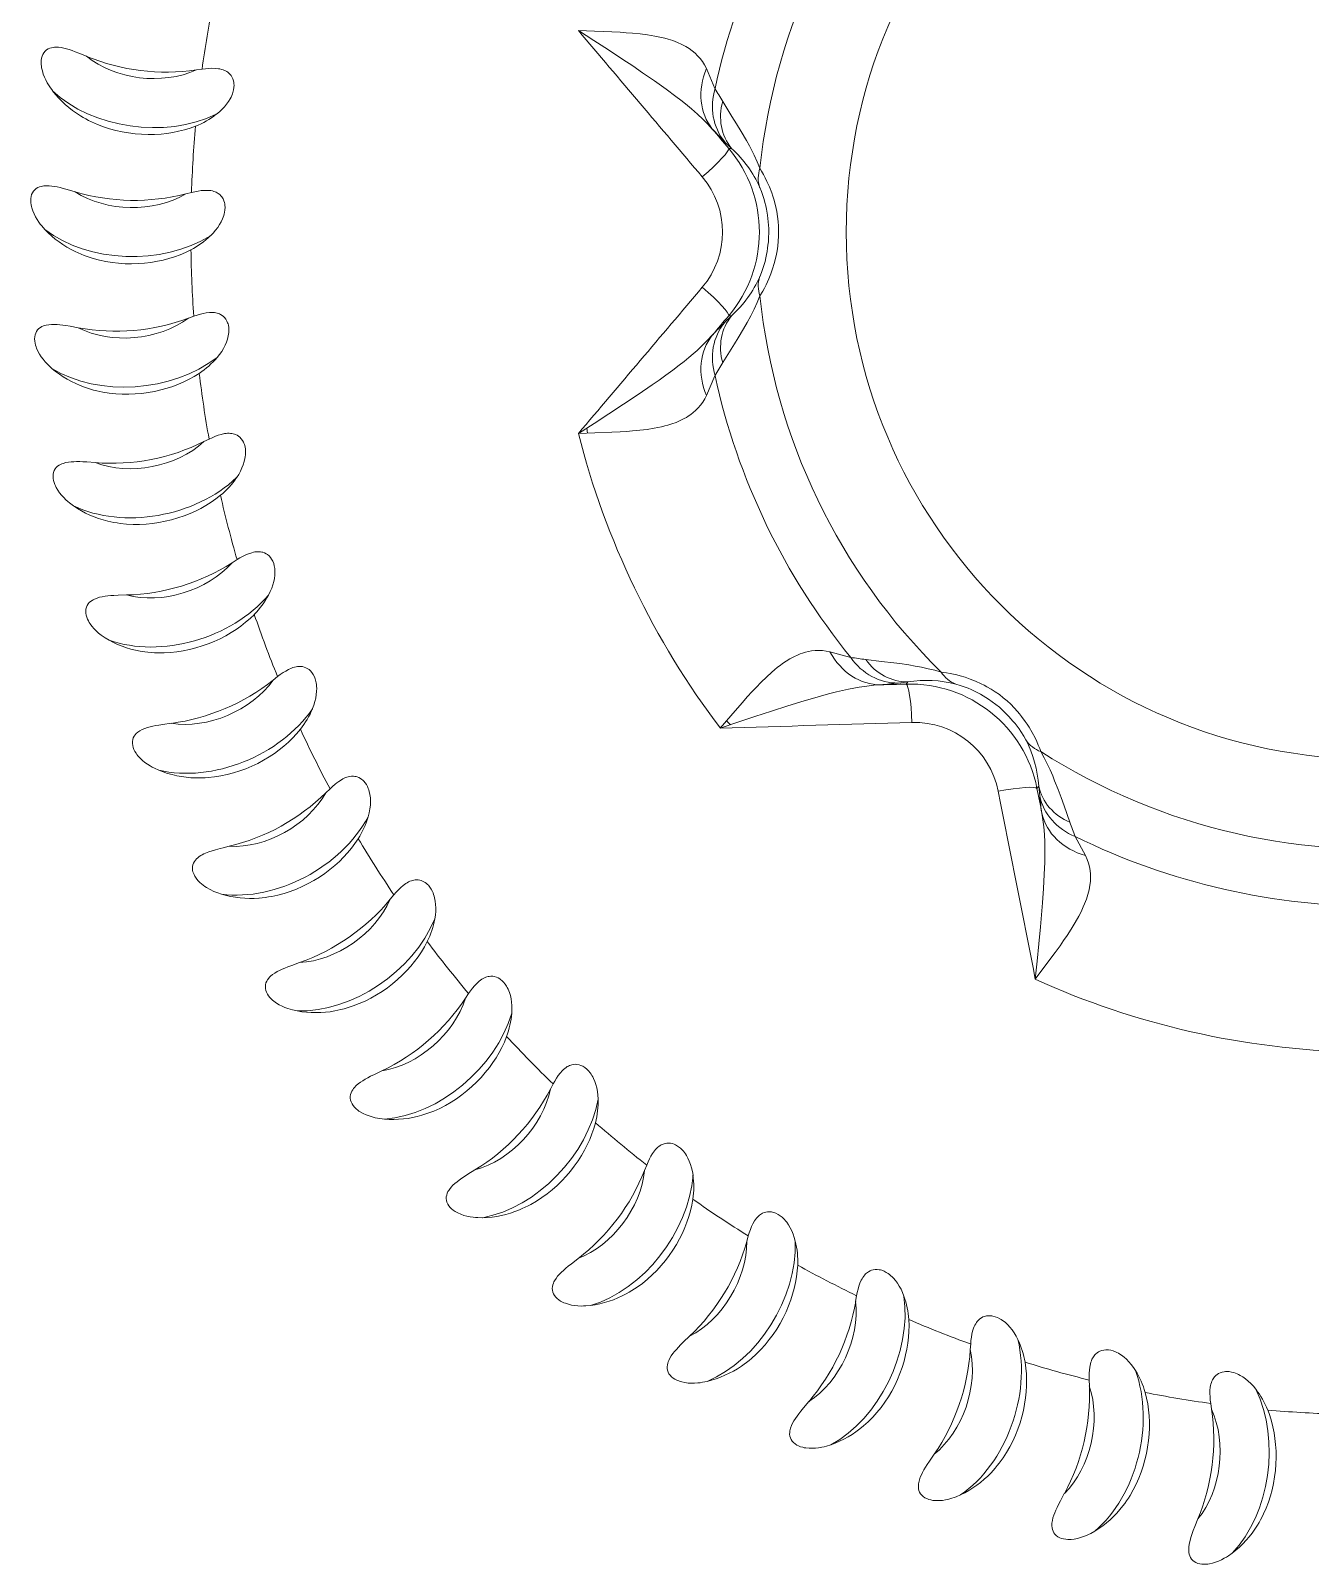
# Model space of a CAD drawing. Extents: x 89 to 601, y -20 to 440.
# Drawn here: x 539.27 to 568.77, y 103.02 to 138.39 of the extents above; entities that cross this region are included whole.
import ezdxf

# ---------------------------------------------------------------- set-up
doc = ezdxf.new("R2010")
doc.units = 0
doc.header["$LTSCALE"] = 7
doc.header["$MEASUREMENT"] = 0
doc.layers.add('8', color=250, linetype='CONTINUOUS', lineweight=15)

msp = doc.modelspace()

# ---------------------------------------------------------------- linework, layer by layer
at = {"layer": '8', "ltscale": 0.003281}
for p, q in [((543.219, 137.499), (543.089, 137.48)), ((542.974, 134.654), (542.847, 134.622)), ((543.028, 131.8), (542.905, 131.755)), ((543.38, 128.967), (543.262, 128.909)), ((547.644, 118.457), (547.559, 118.356)), ((549.365, 116.179), (549.292, 116.07)), ((551.315, 114.094), (551.254, 113.978)), ((553.472, 112.224), (553.423, 112.102)), ((555.813, 110.59), (555.777, 110.464)), ((560.942, 108.098), (560.933, 107.967)), ((563.673, 107.267), (563.678, 107.136))]:
    msp.add_line(p, q, dxfattribs=at)
at = {"layer": '8', "ltscale": 0.012493}
for p, q in [((554.848, 137.511), (555.046, 137.053)), ((558.175, 123.932), (557.693, 124.062))]:
    msp.add_line(p, q, dxfattribs=at)
at = {"layer": '8', "ltscale": 0.00558}
for p, q in [((555.269, 135.825), (555.429, 135.669)), ((555.429, 131.812), (555.269, 131.657)), ((559.495, 123.368), (559.274, 123.34))]:
    msp.add_line(p, q, dxfattribs=at)
at = {"layer": '8', "ltscale": 0.001645}
for p, q in [((555.363, 135.669), (555.429, 135.669)), ((555.363, 131.812), (555.429, 131.812)), ((559.454, 123.317), (559.495, 123.368)), ((562.47, 120.912), (562.511, 120.963))]:
    msp.add_line(p, q, dxfattribs=at)
at = {"layer": '8', "ltscale": 0.012494}
for p, q in [((555.046, 130.429), (554.848, 129.97)), ((563.589, 119.361), (563.354, 119.802))]:
    msp.add_line(p, q, dxfattribs=at)
at = {"layer": '8', "ltscale": 0.002961}
msp.add_line((552.092, 129.221), (552.105, 129.103), dxfattribs=at)
at = {"layer": '8', "ltscale": 0.003282}
for p, q in [((544.026, 126.186), (543.915, 126.116)), ((546.17, 120.902), (546.075, 120.811)), ((558.312, 109.209), (558.289, 109.08)), ((566.476, 106.726), (566.495, 106.596))]:
    msp.add_line(p, q, dxfattribs=at)
at = {"layer": '8', "ltscale": 0.00328}
msp.add_line((544.96, 123.488), (544.856, 123.407), dxfattribs=at)
at = {"layer": '8', "ltscale": 0.003134}
msp.add_line((555.313, 122.468), (555.402, 122.38), dxfattribs=at)
at = {"layer": '8', "ltscale": 0.005581}
msp.add_line((562.533, 120.741), (562.511, 120.963), dxfattribs=at)
at = {"layer": '8'}
for points in [[(551.897, 138.386), (552.249, 138.16), (552.588, 137.942), (552.92, 137.724), (553.15, 137.571), (553.377, 137.417), (553.65, 137.229), (553.918, 137.038), (554.146, 136.869), (554.257, 136.783), (554.365, 136.697), (554.505, 136.581), (554.639, 136.463), (554.767, 136.345), (554.879, 136.231), (554.984, 136.117)], [(551.897, 138.386), (552.27, 138.373), (552.665, 138.358), (552.858, 138.348), (553.001, 138.339), (553.142, 138.328), (553.318, 138.311), (553.491, 138.289), (553.66, 138.262), (553.738, 138.247), (553.815, 138.23), (553.891, 138.211), (553.965, 138.191), (554.074, 138.156), (554.18, 138.116), (554.281, 138.07), (554.33, 138.045), (554.377, 138.019), (554.45, 137.973), (554.52, 137.922), (554.585, 137.868), (554.645, 137.808), (554.701, 137.745), (554.756, 137.672), (554.805, 137.594), (554.848, 137.511)], [(539.769, 137.002), (539.705, 137.091), (539.676, 137.137), (539.648, 137.185), (539.614, 137.249), (539.583, 137.316), (539.557, 137.385), (539.536, 137.456), (539.52, 137.529), (539.515, 137.565), (539.511, 137.602), (539.51, 137.651), (539.512, 137.7), (539.52, 137.748), (539.532, 137.794), (539.55, 137.837), (539.572, 137.877), (539.6, 137.911), (539.632, 137.94), (539.667, 137.963), (539.705, 137.981), (539.744, 137.993), (539.784, 138.001), (539.815, 138.004), (539.846, 138.006), (539.909, 138.003), (539.971, 137.995), (540.032, 137.983), (540.094, 137.967), (540.154, 137.949), (540.222, 137.926), (540.29, 137.901), (540.379, 137.866), (540.556, 137.794)], [(543.219, 137.499), (543.296, 137.508), (543.377, 137.515), (543.446, 137.518), (543.518, 137.516), (543.594, 137.508), (543.631, 137.502), (543.667, 137.493), (543.702, 137.483), (543.734, 137.47), (543.762, 137.457), (543.787, 137.443), (543.81, 137.428), (543.83, 137.412), (543.862, 137.382), (543.887, 137.352), (543.907, 137.321), (543.929, 137.277), (543.943, 137.232), (543.952, 137.188), (543.955, 137.16), (543.956, 137.131), (543.953, 137.074), (543.944, 137.018), (543.93, 136.962), (543.918, 136.927), (543.904, 136.892), (543.887, 136.854), (543.868, 136.817), (543.83, 136.754), (543.786, 136.692), (543.736, 136.632), (543.68, 136.572), (543.617, 136.514), (543.548, 136.457)], [(555.225, 136.752), (555.438, 136.408), (555.545, 136.235), (555.649, 136.062), (555.771, 135.852), (555.839, 135.728), (555.895, 135.622), (555.948, 135.516), (556.018, 135.363), (556.081, 135.211)], [(540.412, 136.422), (540.475, 136.385), (540.539, 136.349), (540.604, 136.314), (540.671, 136.281), (540.806, 136.222), (540.945, 136.169), (541.087, 136.122), (541.231, 136.083), (541.377, 136.051), (541.525, 136.026), (541.674, 136.007), (541.823, 135.995), (541.973, 135.991), (542.123, 135.993), (542.272, 136.002), (542.409, 136.017), (542.544, 136.038), (542.679, 136.065), (542.811, 136.098), (542.941, 136.138), (543.069, 136.184)], [(556.081, 135.211), (556.121, 135.145), (556.163, 135.071), (556.204, 134.994), (556.245, 134.909), (556.301, 134.783), (556.354, 134.645), (556.379, 134.572), (556.403, 134.496), (556.44, 134.357), (556.456, 134.285), (556.471, 134.212), (556.489, 134.101), (556.502, 133.988), (556.511, 133.874), (556.514, 133.76), (556.512, 133.645), (556.505, 133.53), (556.494, 133.417), (556.477, 133.305), (556.464, 133.232), (556.448, 133.159), (556.412, 133.018), (556.374, 132.893), (556.331, 132.775), (556.286, 132.664), (556.255, 132.593), (556.223, 132.527), (556.184, 132.45), (556.146, 132.38), (556.081, 132.27)], [(539.595, 133.799), (539.522, 133.881), (539.488, 133.924), (539.455, 133.969), (539.415, 134.03), (539.378, 134.093), (539.344, 134.158), (539.316, 134.227), (539.292, 134.297), (539.283, 134.333), (539.276, 134.37), (539.269, 134.418), (539.267, 134.467), (539.269, 134.516), (539.277, 134.563), (539.289, 134.608), (539.308, 134.649), (539.332, 134.686), (539.36, 134.718), (539.393, 134.745), (539.429, 134.766), (539.467, 134.783), (539.506, 134.795), (539.536, 134.801), (539.567, 134.806), (539.629, 134.81), (539.692, 134.809), (539.754, 134.803), (539.817, 134.794), (539.879, 134.782), (539.949, 134.766), (540.019, 134.748), (540.111, 134.723), (540.295, 134.669)], [(556.077, 134.771), (556.116, 134.679), (556.156, 134.564), (556.178, 134.495), (556.198, 134.421), (556.217, 134.347), (556.233, 134.269), (556.257, 134.128), (556.267, 134.054), (556.274, 133.979), (556.28, 133.903), (556.284, 133.826), (556.285, 133.723), (556.282, 133.619), (556.276, 133.517), (556.268, 133.442), (556.259, 133.368), (556.248, 133.296), (556.236, 133.226), (556.219, 133.144), (556.2, 133.066), (556.179, 132.992), (556.158, 132.923), (556.116, 132.805), (556.077, 132.711)], [(542.974, 134.654), (543.05, 134.672), (543.129, 134.687), (543.198, 134.697), (543.27, 134.703), (543.346, 134.703), (543.384, 134.701), (543.421, 134.696), (543.456, 134.689), (543.489, 134.68), (543.519, 134.67), (543.545, 134.658), (543.569, 134.646), (543.591, 134.632), (543.626, 134.606), (543.654, 134.578), (543.677, 134.55), (543.703, 134.508), (543.722, 134.465), (543.736, 134.422), (543.742, 134.394), (543.746, 134.365), (543.749, 134.308), (543.746, 134.252), (543.737, 134.195), (543.729, 134.159), (543.719, 134.122), (543.706, 134.083), (543.691, 134.044), (543.66, 133.978), (543.622, 133.912), (543.579, 133.846), (543.529, 133.781), (543.473, 133.716), (543.41, 133.652)], [(540.295, 133.29), (540.362, 133.259), (540.429, 133.23), (540.498, 133.203), (540.567, 133.177), (540.708, 133.132), (540.852, 133.094), (540.998, 133.063), (541.145, 133.039), (541.294, 133.022), (541.443, 133.012), (541.593, 133.009), (541.743, 133.013), (541.893, 133.024), (542.041, 133.042), (542.189, 133.067), (542.323, 133.096), (542.456, 133.131), (542.587, 133.172), (542.715, 133.219), (542.84, 133.272), (542.962, 133.331)], [(556.081, 132.27), (556.017, 132.117), (555.947, 131.963), (555.87, 131.811), (555.787, 131.659), (555.7, 131.506), (555.578, 131.302), (555.494, 131.165), (555.225, 130.73)], [(539.756, 130.596), (539.676, 130.67), (539.637, 130.709), (539.6, 130.75), (539.553, 130.807), (539.51, 130.866), (539.47, 130.927), (539.434, 130.992), (539.404, 131.06), (539.391, 131.095), (539.38, 131.13), (539.368, 131.178), (539.361, 131.226), (539.358, 131.275), (539.36, 131.322), (539.368, 131.368), (539.382, 131.411), (539.402, 131.451), (539.427, 131.485), (539.457, 131.516), (539.49, 131.541), (539.526, 131.561), (539.564, 131.577), (539.593, 131.587), (539.624, 131.595), (539.685, 131.605), (539.747, 131.61), (539.81, 131.611), (539.874, 131.608), (539.937, 131.603), (540.008, 131.595), (540.079, 131.585), (540.174, 131.569), (540.362, 131.535)], [(543.028, 131.8), (543.102, 131.825), (543.179, 131.848), (543.246, 131.866), (543.317, 131.879), (543.392, 131.887), (543.43, 131.889), (543.468, 131.888), (543.503, 131.885), (543.538, 131.879), (543.568, 131.872), (543.596, 131.863), (543.621, 131.853), (543.644, 131.842), (543.681, 131.82), (543.712, 131.795), (543.738, 131.769), (543.769, 131.73), (543.792, 131.69), (543.809, 131.649), (543.818, 131.621), (543.826, 131.593), (543.835, 131.537), (543.837, 131.48), (543.835, 131.423), (543.831, 131.386), (543.824, 131.348), (543.815, 131.308), (543.804, 131.268), (543.78, 131.199), (543.75, 131.129), (543.714, 131.059), (543.671, 130.989), (543.622, 130.919), (543.566, 130.849)], [(554.984, 131.365), (554.876, 131.247), (554.759, 131.129), (554.633, 131.013), (554.539, 130.93), (554.441, 130.847), (554.333, 130.759), (554.222, 130.672), (554.071, 130.556), (553.916, 130.442), (553.758, 130.329), (553.598, 130.216), (553.271, 129.992), (552.938, 129.77), (552.6, 129.548), (552.258, 129.327), (551.897, 129.096)], [(540.506, 130.163), (540.576, 130.14), (540.645, 130.118), (540.717, 130.098), (540.789, 130.079), (540.934, 130.049), (541.08, 130.026), (541.229, 130.01), (541.378, 130.002), (541.527, 130.001), (541.677, 130.007), (541.827, 130.02), (541.975, 130.039), (542.123, 130.066), (542.269, 130.099), (542.413, 130.139), (542.543, 130.182), (542.672, 130.231), (542.798, 130.285), (542.92, 130.345), (543.039, 130.411), (543.154, 130.482)], [(554.848, 129.97), (554.808, 129.893), (554.762, 129.82), (554.712, 129.751), (554.658, 129.686), (554.598, 129.626), (554.545, 129.58), (554.489, 129.537), (554.431, 129.496), (554.386, 129.468), (554.339, 129.441), (554.241, 129.392), (554.149, 129.353), (554.054, 129.319), (553.956, 129.288), (553.886, 129.269), (553.816, 129.252), (553.731, 129.234), (553.645, 129.217), (553.482, 129.191), (553.315, 129.17), (553.145, 129.154), (553.003, 129.143), (552.859, 129.134), (552.665, 129.124), (552.272, 129.109), (551.897, 129.096)], [(543.38, 128.967), (543.451, 128.999), (543.525, 129.031), (543.59, 129.055), (543.659, 129.076), (543.733, 129.092), (543.771, 129.097), (543.808, 129.1), (543.844, 129.101), (543.878, 129.099), (543.909, 129.095), (543.938, 129.089), (543.964, 129.082), (543.988, 129.073), (544.027, 129.055), (544.061, 129.034), (544.089, 129.011), (544.124, 128.975), (544.151, 128.937), (544.173, 128.898), (544.185, 128.872), (544.195, 128.845), (544.21, 128.789), (544.218, 128.733), (544.222, 128.676), (544.221, 128.639), (544.219, 128.601), (544.214, 128.56), (544.208, 128.519), (544.191, 128.448), (544.168, 128.375), (544.139, 128.302), (544.104, 128.228), (544.063, 128.153), (544.015, 128.077)], [(540.252, 127.428), (540.164, 127.493), (540.122, 127.528), (540.081, 127.564), (540.028, 127.616), (539.979, 127.67), (539.933, 127.727), (539.89, 127.788), (539.853, 127.852), (539.836, 127.885), (539.822, 127.919), (539.805, 127.966), (539.793, 128.013), (539.785, 128.061), (539.782, 128.108), (539.786, 128.155), (539.795, 128.199), (539.811, 128.241), (539.832, 128.278), (539.858, 128.311), (539.889, 128.339), (539.922, 128.363), (539.958, 128.383), (539.986, 128.396), (540.016, 128.407), (540.076, 128.424), (540.137, 128.435), (540.2, 128.442), (540.263, 128.446), (540.326, 128.448), (540.398, 128.447), (540.47, 128.444), (540.565, 128.439), (540.756, 128.424)], [(541.043, 127.075), (541.114, 127.059), (541.186, 127.045), (541.259, 127.032), (541.333, 127.022), (541.48, 127.007), (541.628, 126.999), (541.777, 126.999), (541.927, 127.006), (542.076, 127.021), (542.224, 127.042), (542.371, 127.071), (542.517, 127.106), (542.661, 127.148), (542.803, 127.196), (542.942, 127.251), (543.067, 127.307), (543.19, 127.369), (543.309, 127.436), (543.425, 127.509), (543.536, 127.587), (543.643, 127.67)], [(544.026, 126.186), (544.093, 126.226), (544.163, 126.265), (544.226, 126.295), (544.292, 126.323), (544.364, 126.347), (544.401, 126.356), (544.438, 126.363), (544.473, 126.368), (544.508, 126.369), (544.539, 126.369), (544.568, 126.366), (544.595, 126.362), (544.62, 126.356), (544.661, 126.341), (544.696, 126.324), (544.727, 126.304), (544.765, 126.272), (544.796, 126.237), (544.822, 126.201), (544.836, 126.175), (544.849, 126.15), (544.87, 126.096), (544.884, 126.041), (544.894, 125.985), (544.897, 125.948), (544.899, 125.91), (544.898, 125.869), (544.896, 125.827), (544.887, 125.754), (544.872, 125.68), (544.851, 125.604), (544.824, 125.527), (544.79, 125.448), (544.75, 125.368)], [(541.076, 124.328), (540.982, 124.384), (540.936, 124.414), (540.892, 124.446), (540.834, 124.492), (540.779, 124.541), (540.727, 124.593), (540.679, 124.649), (540.635, 124.709), (540.615, 124.74), (540.597, 124.772), (540.575, 124.817), (540.558, 124.862), (540.545, 124.909), (540.538, 124.956), (540.536, 125.003), (540.541, 125.048), (540.552, 125.091), (540.569, 125.13), (540.592, 125.165), (540.619, 125.197), (540.65, 125.224), (540.684, 125.248), (540.711, 125.263), (540.739, 125.277), (540.797, 125.3), (540.857, 125.318), (540.918, 125.332), (540.981, 125.343), (541.043, 125.351), (541.115, 125.357), (541.186, 125.362), (541.282, 125.367), (541.473, 125.372)], [(541.9, 124.061), (541.972, 124.052), (542.045, 124.045), (542.119, 124.04), (542.193, 124.037), (542.342, 124.038), (542.49, 124.046), (542.638, 124.061), (542.786, 124.084), (542.932, 124.114), (543.078, 124.151), (543.221, 124.195), (543.363, 124.245), (543.501, 124.301), (543.637, 124.364), (543.77, 124.433), (543.888, 124.503), (544.004, 124.577), (544.116, 124.656), (544.223, 124.741), (544.326, 124.83), (544.424, 124.923)], [(557.693, 124.062), (557.607, 124.079), (557.522, 124.09), (557.437, 124.093), (557.352, 124.091), (557.268, 124.082), (557.199, 124.069), (557.13, 124.053), (557.062, 124.032), (557.012, 124.014), (556.962, 123.994), (556.863, 123.948), (556.775, 123.901), (556.689, 123.848), (556.603, 123.79), (556.545, 123.748), (556.488, 123.703), (556.421, 123.649), (556.354, 123.592), (556.232, 123.48), (556.112, 123.363), (555.993, 123.24), (555.896, 123.136), (555.799, 123.029), (555.67, 122.884), (555.413, 122.585), (555.169, 122.3)], [(560.26, 123.593), (560.113, 123.635), (559.963, 123.672), (559.811, 123.706), (559.663, 123.733), (559.512, 123.758), (559.308, 123.788), (559.169, 123.806), (558.887, 123.84), (558.522, 123.884)], [(544.96, 123.488), (545.022, 123.534), (545.088, 123.581), (545.147, 123.618), (545.21, 123.652), (545.279, 123.684), (545.315, 123.697), (545.35, 123.707), (545.385, 123.715), (545.419, 123.721), (545.451, 123.723), (545.48, 123.724), (545.507, 123.722), (545.532, 123.719), (545.574, 123.709), (545.611, 123.695), (545.644, 123.678), (545.685, 123.651), (545.72, 123.619), (545.749, 123.586), (545.766, 123.562), (545.782, 123.538), (545.808, 123.487), (545.828, 123.434), (545.843, 123.379), (545.851, 123.342), (545.856, 123.305), (545.86, 123.264), (545.862, 123.222), (545.861, 123.149), (545.853, 123.073), (545.841, 122.995), (545.822, 122.915), (545.796, 122.834), (545.765, 122.75)], [(562.56, 121.759), (562.533, 121.831), (562.501, 121.91), (562.466, 121.99), (562.426, 122.075), (562.361, 122.198), (562.287, 122.326), (562.245, 122.391), (562.201, 122.456), (562.115, 122.572), (562.069, 122.629), (562.021, 122.686), (561.946, 122.77), (561.866, 122.851), (561.782, 122.928), (561.694, 123.002), (561.603, 123.073), (561.51, 123.139), (561.414, 123.2), (561.316, 123.257), (561.25, 123.292), (561.184, 123.325), (561.051, 123.385), (560.93, 123.433), (560.811, 123.474), (560.696, 123.508), (560.621, 123.527), (560.549, 123.544), (560.465, 123.561), (560.387, 123.575), (560.26, 123.593)], [(558.868, 123.3), (558.708, 123.288), (558.544, 123.27), (558.374, 123.245), (558.25, 123.223), (558.125, 123.198), (557.988, 123.168), (557.851, 123.136), (557.667, 123.089), (557.481, 123.04), (557.294, 122.987), (557.106, 122.932), (556.727, 122.816), (556.346, 122.694), (555.962, 122.568), (555.575, 122.439), (555.169, 122.3)], [(562.213, 122.03), (562.165, 122.118), (562.1, 122.221), (562.06, 122.281), (562.014, 122.344), (561.968, 122.404), (561.917, 122.465), (561.822, 122.572), (561.771, 122.625), (561.717, 122.678), (561.661, 122.73), (561.603, 122.781), (561.523, 122.846), (561.44, 122.909), (561.356, 122.967), (561.293, 123.009), (561.229, 123.047), (561.166, 123.084), (561.104, 123.118), (561.029, 123.155), (560.956, 123.189), (560.885, 123.22), (560.818, 123.246), (560.7, 123.287), (560.602, 123.315)], [(542.22, 121.332), (542.12, 121.378), (542.072, 121.403), (542.024, 121.43), (541.962, 121.469), (541.902, 121.512), (541.845, 121.558), (541.791, 121.609), (541.741, 121.664), (541.718, 121.693), (541.697, 121.723), (541.671, 121.765), (541.649, 121.809), (541.631, 121.854), (541.619, 121.9), (541.612, 121.946), (541.612, 121.992), (541.619, 122.035), (541.632, 122.076), (541.651, 122.114), (541.675, 122.148), (541.703, 122.179), (541.734, 122.206), (541.759, 122.224), (541.785, 122.241), (541.84, 122.27), (541.898, 122.294), (541.958, 122.314), (542.019, 122.331), (542.08, 122.345), (542.151, 122.36), (542.221, 122.372), (542.316, 122.386), (542.506, 122.412)], [(543.067, 121.152), (543.14, 121.151), (543.213, 121.152), (543.287, 121.155), (543.361, 121.16), (543.509, 121.175), (543.655, 121.199), (543.801, 121.23), (543.945, 121.268), (544.088, 121.313), (544.229, 121.365), (544.367, 121.423), (544.502, 121.488), (544.634, 121.559), (544.763, 121.636), (544.887, 121.718), (544.998, 121.799), (545.106, 121.885), (545.208, 121.976), (545.306, 122.071), (545.399, 122.17), (545.487, 122.274)], [(563.23, 120.129), (563.094, 120.509), (563.026, 120.698), (562.957, 120.885), (562.878, 121.089), (562.833, 121.199), (562.771, 121.342), (562.707, 121.481), (562.639, 121.615), (562.56, 121.759)], [(546.982, 121.038), (546.946, 121.08), (546.926, 121.1), (546.905, 121.118), (546.872, 121.141), (546.836, 121.161), (546.794, 121.177), (546.771, 121.183), (546.745, 121.188), (546.708, 121.192), (546.666, 121.191), (546.621, 121.185), (546.591, 121.179), (546.56, 121.17), (546.529, 121.159), (546.497, 121.145), (546.464, 121.129), (546.432, 121.111), (546.371, 121.072), (546.329, 121.041), (546.289, 121.009), (546.227, 120.955), (546.17, 120.902)], [(546.982, 121.038), (547.009, 120.998), (547.031, 120.955), (547.051, 120.911), (547.063, 120.877), (547.074, 120.841), (547.09, 120.768), (547.099, 120.691), (547.103, 120.609), (547.099, 120.525), (547.089, 120.437), (547.072, 120.346), (547.048, 120.252)], [(562.432, 116.508), (562.476, 116.924), (562.516, 117.325), (562.553, 117.72), (562.577, 117.995), (562.599, 118.269), (562.621, 118.599), (562.639, 118.928), (562.649, 119.212), (562.651, 119.352), (562.651, 119.491), (562.648, 119.673), (562.64, 119.851), (562.626, 120.024), (562.608, 120.183), (562.584, 120.337)], [(543.05, 118.89), (543.034, 118.922), (543.02, 118.954), (543.009, 118.987), (543.002, 119.02), (542.997, 119.065), (542.999, 119.108), (543.008, 119.149), (543.022, 119.188), (543.041, 119.224), (543.065, 119.257), (543.092, 119.287), (543.122, 119.313), (543.154, 119.338), (543.188, 119.36), (543.223, 119.38), (543.259, 119.399), (543.297, 119.416), (543.373, 119.447), (543.451, 119.473), (543.53, 119.497), (543.633, 119.524), (543.703, 119.542), (543.842, 119.575)], [(544.532, 118.381), (544.604, 118.388), (544.677, 118.396), (544.75, 118.407), (544.824, 118.42), (544.968, 118.451), (545.112, 118.489), (545.254, 118.535), (545.393, 118.588), (545.53, 118.648), (545.665, 118.714), (545.796, 118.787), (545.924, 118.865), (546.048, 118.95), (546.168, 119.039), (546.283, 119.135), (546.385, 119.227), (546.482, 119.324), (546.575, 119.425), (546.663, 119.529), (546.745, 119.638), (546.821, 119.75)], [(562.432, 116.508), (562.655, 116.808), (562.889, 117.126), (563.002, 117.283), (563.084, 117.4), (563.164, 117.518), (563.26, 117.666), (563.351, 117.815), (563.435, 117.964), (563.472, 118.034), (563.507, 118.105), (563.539, 118.176), (563.569, 118.247), (563.61, 118.354), (563.645, 118.461), (563.672, 118.569), (563.683, 118.623), (563.692, 118.676), (563.702, 118.762), (563.705, 118.848), (563.703, 118.933), (563.695, 119.017), (563.68, 119.101), (563.657, 119.189), (563.626, 119.275), (563.589, 119.361)], [(543.05, 118.89), (543.085, 118.837), (543.125, 118.788), (543.17, 118.742), (543.206, 118.71), (543.244, 118.68), (543.283, 118.652), (543.323, 118.625), (543.406, 118.578), (543.492, 118.537), (543.58, 118.502), (543.67, 118.472)], [(547.644, 118.457), (547.695, 118.516), (547.75, 118.574), (547.8, 118.623), (547.854, 118.67), (547.915, 118.715), (547.947, 118.735), (547.98, 118.753), (548.013, 118.768), (548.045, 118.78), (548.075, 118.789), (548.103, 118.796), (548.13, 118.8), (548.155, 118.802), (548.199, 118.801), (548.238, 118.795), (548.274, 118.786), (548.319, 118.767), (548.36, 118.744), (548.396, 118.717), (548.417, 118.697), (548.437, 118.677), (548.473, 118.632), (548.504, 118.585), (548.531, 118.534), (548.545, 118.5), (548.559, 118.464), (548.571, 118.425), (548.582, 118.385), (548.595, 118.313), (548.604, 118.237), (548.608, 118.158), (548.606, 118.076), (548.598, 117.991), (548.585, 117.903)], [(546.278, 115.779), (546.35, 115.793), (546.421, 115.809), (546.493, 115.827), (546.564, 115.847), (546.705, 115.894), (546.844, 115.947), (546.98, 116.008), (547.113, 116.075), (547.243, 116.149), (547.37, 116.229), (547.493, 116.314), (547.612, 116.406), (547.727, 116.503), (547.836, 116.604), (547.941, 116.711), (548.033, 116.814), (548.12, 116.92), (548.201, 117.03), (548.277, 117.143), (548.348, 117.26), (548.412, 117.379)], [(545.412, 115.779), (545.305, 115.803), (545.252, 115.817), (545.2, 115.834), (545.131, 115.859), (545.064, 115.889), (544.998, 115.922), (544.935, 115.961), (544.875, 116.004), (544.846, 116.028), (544.819, 116.053), (544.785, 116.088), (544.754, 116.127), (544.727, 116.167), (544.706, 116.209), (544.69, 116.253), (544.681, 116.298), (544.678, 116.342), (544.682, 116.384), (544.693, 116.425), (544.709, 116.464), (544.73, 116.499), (544.755, 116.532), (544.775, 116.555), (544.798, 116.577), (544.846, 116.617), (544.897, 116.652), (544.951, 116.685), (545.007, 116.714), (545.065, 116.741), (545.131, 116.769), (545.197, 116.796), (545.287, 116.83), (545.467, 116.894)], [(549.365, 116.179), (549.409, 116.243), (549.458, 116.307), (549.503, 116.361), (549.552, 116.413), (549.608, 116.464), (549.638, 116.488), (549.669, 116.509), (549.7, 116.527), (549.73, 116.543), (549.759, 116.555), (549.787, 116.564), (549.813, 116.571), (549.838, 116.576), (549.881, 116.579), (549.921, 116.578), (549.957, 116.572), (550.005, 116.558), (550.047, 116.539), (550.086, 116.516), (550.109, 116.499), (550.131, 116.481), (550.172, 116.441), (550.207, 116.396), (550.239, 116.349), (550.257, 116.316), (550.274, 116.282), (550.291, 116.245), (550.305, 116.206), (550.327, 116.135), (550.343, 116.061), (550.355, 115.983), (550.362, 115.901), (550.363, 115.816), (550.359, 115.726)], [(548.287, 113.373), (548.357, 113.395), (548.426, 113.418), (548.495, 113.444), (548.564, 113.471), (548.7, 113.532), (548.832, 113.6), (548.961, 113.674), (549.086, 113.755), (549.208, 113.842), (549.326, 113.935), (549.439, 114.033), (549.548, 114.136), (549.652, 114.244), (549.75, 114.357), (549.843, 114.474), (549.924, 114.586), (549.999, 114.701), (550.069, 114.819), (550.133, 114.939), (550.19, 115.062), (550.241, 115.188)], [(547.425, 113.282), (547.317, 113.295), (547.263, 113.304), (547.209, 113.315), (547.138, 113.333), (547.068, 113.356), (546.999, 113.382), (546.932, 113.414), (546.867, 113.451), (546.837, 113.471), (546.807, 113.493), (546.769, 113.525), (546.735, 113.56), (546.704, 113.597), (546.678, 113.637), (546.658, 113.679), (546.644, 113.722), (546.637, 113.766), (546.637, 113.809), (546.643, 113.85), (546.655, 113.89), (546.672, 113.928), (546.693, 113.963), (546.711, 113.988), (546.731, 114.012), (546.775, 114.057), (546.822, 114.098), (546.873, 114.135), (546.925, 114.17), (546.98, 114.203), (547.042, 114.238), (547.106, 114.272), (547.191, 114.315), (547.364, 114.398)], [(551.315, 114.094), (551.353, 114.162), (551.394, 114.231), (551.433, 114.289), (551.476, 114.346), (551.527, 114.403), (551.554, 114.429), (551.583, 114.454), (551.611, 114.475), (551.64, 114.494), (551.668, 114.509), (551.694, 114.521), (551.719, 114.531), (551.744, 114.538), (551.787, 114.546), (551.826, 114.549), (551.863, 114.547), (551.912, 114.538), (551.956, 114.524), (551.997, 114.505), (552.022, 114.49), (552.046, 114.474), (552.09, 114.438), (552.13, 114.398), (552.167, 114.354), (552.188, 114.323), (552.209, 114.291), (552.229, 114.256), (552.247, 114.218), (552.276, 114.151), (552.3, 114.079), (552.32, 114.003), (552.335, 113.922), (552.346, 113.837), (552.351, 113.748)], [(550.536, 111.191), (550.603, 111.219), (550.67, 111.25), (550.736, 111.283), (550.802, 111.317), (550.93, 111.392), (551.054, 111.473), (551.175, 111.56), (551.291, 111.654), (551.403, 111.753), (551.511, 111.858), (551.613, 111.967), (551.711, 112.081), (551.802, 112.2), (551.889, 112.322), (551.969, 112.448), (552.037, 112.568), (552.1, 112.69), (552.157, 112.814), (552.208, 112.941), (552.252, 113.07), (552.29, 113.2)], [(553.472, 112.224), (553.503, 112.296), (553.537, 112.369), (553.569, 112.43), (553.606, 112.492), (553.651, 112.554), (553.675, 112.583), (553.701, 112.61), (553.727, 112.634), (553.754, 112.656), (553.78, 112.674), (553.805, 112.688), (553.829, 112.701), (553.852, 112.71), (553.894, 112.723), (553.933, 112.73), (553.97, 112.732), (554.019, 112.728), (554.065, 112.718), (554.107, 112.704), (554.134, 112.692), (554.159, 112.679), (554.207, 112.648), (554.251, 112.612), (554.292, 112.572), (554.317, 112.544), (554.34, 112.514), (554.364, 112.48), (554.387, 112.445), (554.422, 112.381), (554.454, 112.312), (554.481, 112.238), (554.505, 112.16), (554.524, 112.076), (554.539, 111.988)], [(549.689, 111.01), (549.579, 111.012), (549.525, 111.015), (549.47, 111.02), (549.397, 111.031), (549.325, 111.046), (549.254, 111.065), (549.184, 111.089), (549.116, 111.119), (549.084, 111.136), (549.052, 111.155), (549.011, 111.183), (548.973, 111.214), (548.938, 111.248), (548.909, 111.285), (548.884, 111.325), (548.866, 111.366), (548.854, 111.409), (548.849, 111.451), (548.851, 111.493), (548.859, 111.534), (548.872, 111.573), (548.889, 111.611), (548.905, 111.638), (548.922, 111.664), (548.961, 111.712), (549.004, 111.758), (549.05, 111.801), (549.099, 111.841), (549.149, 111.879), (549.208, 111.921), (549.267, 111.961), (549.348, 112.013), (549.511, 112.113)], [(553.001, 109.255), (553.065, 109.291), (553.128, 109.328), (553.19, 109.368), (553.252, 109.409), (553.372, 109.496), (553.487, 109.59), (553.598, 109.69), (553.704, 109.795), (553.805, 109.905), (553.901, 110.02), (553.991, 110.14), (554.076, 110.264), (554.155, 110.391), (554.228, 110.522), (554.294, 110.656), (554.35, 110.782), (554.4, 110.91), (554.444, 111.039), (554.481, 111.171), (554.512, 111.303), (554.536, 111.436)], [(555.813, 110.59), (555.836, 110.664), (555.862, 110.74), (555.888, 110.805), (555.919, 110.87), (555.956, 110.936), (555.978, 110.968), (556, 110.997), (556.024, 111.024), (556.048, 111.049), (556.072, 111.069), (556.095, 111.086), (556.118, 111.101), (556.14, 111.113), (556.181, 111.13), (556.219, 111.141), (556.255, 111.147), (556.304, 111.148), (556.351, 111.143), (556.394, 111.133), (556.422, 111.124), (556.449, 111.114), (556.5, 111.088), (556.547, 111.057), (556.592, 111.021), (556.62, 110.996), (556.646, 110.969), (556.673, 110.938), (556.699, 110.905), (556.741, 110.845), (556.78, 110.78), (556.815, 110.709), (556.847, 110.634), (556.875, 110.553), (556.898, 110.466)], [(552.177, 108.987), (552.068, 108.977), (552.014, 108.975), (551.959, 108.974), (551.885, 108.977), (551.812, 108.984), (551.74, 108.996), (551.667, 109.013), (551.597, 109.036), (551.562, 109.049), (551.529, 109.065), (551.485, 109.088), (551.444, 109.115), (551.406, 109.145), (551.373, 109.179), (551.344, 109.216), (551.321, 109.255), (551.305, 109.296), (551.296, 109.338), (551.294, 109.38), (551.297, 109.422), (551.306, 109.462), (551.32, 109.501), (551.332, 109.529), (551.346, 109.557), (551.38, 109.609), (551.418, 109.659), (551.459, 109.707), (551.504, 109.752), (551.55, 109.795), (551.604, 109.843), (551.659, 109.889), (551.734, 109.948), (551.885, 110.065)], [(555.655, 107.588), (555.715, 107.63), (555.773, 107.674), (555.832, 107.72), (555.889, 107.767), (555.998, 107.866), (556.103, 107.972), (556.203, 108.082), (556.297, 108.198), (556.386, 108.318), (556.47, 108.443), (556.547, 108.572), (556.619, 108.703), (556.684, 108.838), (556.743, 108.976), (556.795, 109.116), (556.837, 109.247), (556.873, 109.38), (556.903, 109.513), (556.926, 109.648), (556.943, 109.783), (556.953, 109.918)], [(558.312, 109.209), (558.327, 109.286), (558.345, 109.364), (558.364, 109.431), (558.388, 109.499), (558.418, 109.569), (558.436, 109.602), (558.456, 109.634), (558.476, 109.663), (558.498, 109.69), (558.519, 109.713), (558.541, 109.733), (558.562, 109.749), (558.583, 109.764), (558.621, 109.785), (558.658, 109.8), (558.693, 109.809), (558.742, 109.816), (558.789, 109.816), (558.833, 109.811), (558.862, 109.805), (558.89, 109.797), (558.943, 109.776), (558.994, 109.75), (559.042, 109.72), (559.072, 109.697), (559.101, 109.673), (559.131, 109.646), (559.16, 109.616), (559.209, 109.56), (559.254, 109.499), (559.296, 109.433), (559.336, 109.361), (559.372, 109.283), (559.404, 109.2)], [(558.468, 106.207), (558.523, 106.255), (558.577, 106.305), (558.63, 106.357), (558.682, 106.41), (558.781, 106.52), (558.874, 106.636), (558.962, 106.756), (559.044, 106.881), (559.12, 107.01), (559.189, 107.143), (559.253, 107.279), (559.31, 107.417), (559.361, 107.558), (559.405, 107.701), (559.442, 107.846), (559.471, 107.981), (559.493, 108.116), (559.508, 108.253), (559.518, 108.389), (559.52, 108.525), (559.516, 108.66)], [(560.942, 108.098), (560.948, 108.175), (560.958, 108.255), (560.97, 108.324), (560.987, 108.394), (561.01, 108.466), (561.024, 108.501), (561.04, 108.535), (561.057, 108.566), (561.076, 108.595), (561.095, 108.62), (561.114, 108.642), (561.134, 108.661), (561.153, 108.677), (561.189, 108.702), (561.224, 108.721), (561.258, 108.734), (561.306, 108.746), (561.352, 108.751), (561.397, 108.75), (561.426, 108.747), (561.455, 108.742), (561.51, 108.727), (561.563, 108.707), (561.614, 108.681), (561.646, 108.662), (561.678, 108.641), (561.711, 108.617), (561.743, 108.59), (561.797, 108.54), (561.848, 108.484), (561.897, 108.423), (561.944, 108.355), (561.988, 108.282), (562.029, 108.202)], [(554.864, 107.236), (554.756, 107.214), (554.702, 107.206), (554.648, 107.2), (554.574, 107.195), (554.501, 107.194), (554.427, 107.198), (554.354, 107.208), (554.281, 107.223), (554.245, 107.233), (554.21, 107.245), (554.165, 107.263), (554.121, 107.286), (554.08, 107.312), (554.043, 107.342), (554.011, 107.376), (553.985, 107.412), (553.964, 107.452), (553.951, 107.492), (553.944, 107.534), (553.943, 107.575), (553.948, 107.616), (553.957, 107.657), (553.966, 107.686), (553.978, 107.715), (554.006, 107.771), (554.038, 107.824), (554.075, 107.876), (554.114, 107.925), (554.155, 107.973), (554.204, 108.026), (554.254, 108.078), (554.322, 108.145), (554.46, 108.277)], [(563.673, 107.267), (563.672, 107.344), (563.673, 107.425), (563.678, 107.495), (563.687, 107.566), (563.702, 107.64), (563.713, 107.677), (563.725, 107.712), (563.739, 107.745), (563.755, 107.776), (563.771, 107.802), (563.788, 107.826), (563.805, 107.847), (563.823, 107.865), (563.856, 107.894), (563.889, 107.916), (563.921, 107.933), (563.968, 107.95), (564.013, 107.959), (564.058, 107.963), (564.087, 107.963), (564.116, 107.961), (564.172, 107.952), (564.227, 107.938), (564.281, 107.918), (564.315, 107.902), (564.348, 107.884), (564.383, 107.864), (564.418, 107.841), (564.477, 107.796), (564.534, 107.746), (564.589, 107.69), (564.643, 107.628), (564.694, 107.559), (564.743, 107.485)], [(561.411, 105.128), (561.461, 105.182), (561.509, 105.237), (561.556, 105.294), (561.602, 105.352), (561.689, 105.472), (561.77, 105.597), (561.844, 105.726), (561.913, 105.859), (561.975, 105.995), (562.03, 106.134), (562.079, 106.276), (562.122, 106.42), (562.157, 106.565), (562.186, 106.712), (562.208, 106.86), (562.222, 106.997), (562.23, 107.134), (562.231, 107.271), (562.226, 107.408), (562.215, 107.543), (562.196, 107.677)], [(566.476, 106.726), (566.467, 106.803), (566.46, 106.883), (566.457, 106.953), (566.459, 107.025), (566.466, 107.101), (566.473, 107.138), (566.481, 107.174), (566.492, 107.208), (566.504, 107.241), (566.518, 107.269), (566.532, 107.294), (566.547, 107.317), (566.562, 107.337), (566.592, 107.369), (566.623, 107.394), (566.653, 107.414), (566.698, 107.436), (566.742, 107.45), (566.786, 107.459), (566.815, 107.462), (566.844, 107.463), (566.901, 107.46), (566.957, 107.451), (567.012, 107.437), (567.048, 107.425), (567.083, 107.411), (567.12, 107.394), (567.157, 107.375), (567.22, 107.337), (567.282, 107.293), (567.343, 107.243), (567.403, 107.186), (567.461, 107.124), (567.518, 107.055)], [(564.45, 104.363), (564.494, 104.421), (564.536, 104.481), (564.577, 104.542), (564.617, 104.605), (564.691, 104.734), (564.758, 104.866), (564.819, 105.002), (564.873, 105.142), (564.92, 105.284), (564.961, 105.428), (564.995, 105.574), (565.022, 105.722), (565.042, 105.87), (565.056, 106.019), (565.062, 106.168), (565.062, 106.306), (565.055, 106.443), (565.042, 106.58), (565.023, 106.715), (564.997, 106.848), (564.965, 106.98)], [(557.718, 105.774), (557.614, 105.741), (557.561, 105.728), (557.507, 105.716), (557.435, 105.704), (557.362, 105.695), (557.288, 105.692), (557.214, 105.693), (557.14, 105.701), (557.104, 105.707), (557.068, 105.715), (557.02, 105.729), (556.975, 105.747), (556.931, 105.768), (556.892, 105.794), (556.856, 105.824), (556.826, 105.858), (556.801, 105.895), (556.784, 105.934), (556.773, 105.975), (556.767, 106.016), (556.768, 106.057), (556.773, 106.098), (556.779, 106.128), (556.787, 106.158), (556.809, 106.217), (556.836, 106.273), (556.867, 106.328), (556.901, 106.382), (556.937, 106.434), (556.979, 106.491), (557.024, 106.548), (557.085, 106.622), (557.208, 106.768)], [(567.553, 103.919), (567.59, 103.982), (567.626, 104.046), (567.661, 104.111), (567.693, 104.178), (567.753, 104.313), (567.806, 104.452), (567.852, 104.594), (567.891, 104.738), (567.924, 104.884), (567.949, 105.032), (567.968, 105.181), (567.979, 105.33), (567.984, 105.48), (567.982, 105.63), (567.973, 105.779), (567.958, 105.916), (567.937, 106.051), (567.91, 106.186), (567.876, 106.318), (567.837, 106.448), (567.791, 106.576)], [(560.71, 104.619), (560.61, 104.576), (560.558, 104.556), (560.506, 104.539), (560.436, 104.519), (560.364, 104.503), (560.291, 104.492), (560.217, 104.486), (560.143, 104.486), (560.106, 104.488), (560.069, 104.492), (560.021, 104.501), (559.974, 104.514), (559.928, 104.531), (559.886, 104.553), (559.847, 104.579), (559.814, 104.609), (559.786, 104.643), (559.764, 104.68), (559.749, 104.72), (559.739, 104.76), (559.735, 104.801), (559.736, 104.843), (559.739, 104.873), (559.744, 104.904), (559.76, 104.964), (559.78, 105.023), (559.805, 105.081), (559.833, 105.138), (559.864, 105.194), (559.9, 105.255), (559.939, 105.316), (559.991, 105.396), (560.099, 105.554)], [(563.807, 103.783), (563.711, 103.729), (563.662, 103.705), (563.612, 103.682), (563.544, 103.655), (563.474, 103.632), (563.403, 103.613), (563.33, 103.599), (563.256, 103.591), (563.219, 103.59), (563.182, 103.59), (563.133, 103.594), (563.085, 103.602), (563.038, 103.614), (562.994, 103.631), (562.952, 103.653), (562.916, 103.679), (562.884, 103.711), (562.859, 103.745), (562.84, 103.783), (562.826, 103.822), (562.818, 103.862), (562.814, 103.903), (562.814, 103.934), (562.816, 103.965), (562.825, 104.027), (562.839, 104.088), (562.858, 104.148), (562.88, 104.208), (562.905, 104.266), (562.935, 104.331), (562.966, 104.396), (563.01, 104.481), (563.101, 104.649)], [(566.973, 103.275), (566.884, 103.212), (566.838, 103.183), (566.79, 103.155), (566.725, 103.121), (566.658, 103.09), (566.59, 103.064), (566.519, 103.043), (566.446, 103.027), (566.409, 103.022), (566.373, 103.018), (566.323, 103.017), (566.274, 103.019), (566.226, 103.027), (566.181, 103.039), (566.137, 103.057), (566.098, 103.079), (566.064, 103.107), (566.035, 103.139), (566.012, 103.174), (565.994, 103.211), (565.981, 103.251), (565.974, 103.291), (565.97, 103.322), (565.969, 103.353), (565.971, 103.415), (565.979, 103.478), (565.992, 103.539), (566.008, 103.601), (566.026, 103.661), (566.049, 103.729), (566.073, 103.797), (566.108, 103.886), (566.181, 104.063)]]:
    msp.add_lwpolyline(points, dxfattribs=at)
msp.add_circle((570.234, 133.741), 12.161, dxfattribs=at)
for centre, radius, start, end in [((570.234, 133.741), 14.229, 134.5041, 174.0674), ((570.234, 133.741), 15.544, 140.8729, 167.6986), ((570.234, 133.741), 27.275, 168.8613, 172.0809), ((542.389, 142.226), 4.797, 247.5291, 278.3925), ((541.647, 138.443), 2.368, 217.4957, 238.5677), ((566.488, 143.636), 13.2, 209.9142, 211.4309), ((570.234, 133.741), 27.275, 174.8613, 178.0809), ((542.356, 137.987), 1.939, 291.5475, 307.8922), ((563.235, 143.871), 11.322, 223.2232, 225.287), ((553.081, 133.741), 2.988, 319.8064, 40.1936), ((553.59, 133.659), 2.725, 24.0885, 47.5463), ((556.748, 134.984), 0.705, 161.184, 197.6219), ((553.253, 133.741), 1.967, 319.6923, 40.3078), ((541.655, 139.269), 4.797, 253.5291, 284.3925), ((541.312, 135.429), 2.368, 223.4957, 244.5677), ((542.065, 135.05), 1.939, 297.5475, 313.8921), ((570.234, 133.741), 27.275, 180.8613, 184.0809), ((553.59, 133.823), 2.725, 312.4538, 335.9115), ((556.748, 132.497), 0.705, 162.3783, 198.8166), ((570.234, 133.741), 14.229, 185.9327, 225.4959), ((541.233, 136.251), 4.797, 259.5291, 290.3925), ((563.235, 123.61), 11.323, 134.7129, 136.7766), ((541.294, 132.397), 2.368, 229.4957, 250.5677), ((542.083, 132.099), 1.939, 303.5475, 319.8922), ((566.498, 123.84), 13.212, 148.5694, 150.0847), ((570.234, 133.741), 27.275, 186.8613, 190.0809), ((570.234, 133.741), 15.544, 192.3014, 219.1271), ((541.13, 133.206), 4.797, 265.5291, 296.3925), ((570.234, 133.741), 18.916, 194.2137, 217.2149), ((542.409, 129.165), 1.939, 309.5475, 325.8921), ((541.593, 129.379), 2.368, 235.4957, 256.5677), ((570.234, 133.741), 27.275, 192.8613, 196.0809), ((541.345, 130.167), 4.797, 271.5291, 302.3925), ((543.039, 126.282), 1.939, 315.5475, 331.8922), ((570.234, 133.741), 27.275, 198.8613, 202.0809), ((542.206, 126.409), 2.368, 241.4957, 262.5677), ((560.164, 136.992), 13.211, 261.343, 262.8585), ((560.854, 123.973), 0.705, 212.612, 249.0503), ((541.877, 127.167), 4.797, 277.5291, 308.3925), ((557.95, 134.581), 11.318, 274.6541, 276.7186), ((559.539, 120.33), 2.988, 11.2349, 91.6223), ((559.921, 120.677), 2.725, 75.5173, 98.9755), ((543.968, 123.48), 1.939, 321.5475, 337.8921), ((559.647, 120.465), 1.967, 11.1209, 91.7363), ((570.234, 133.741), 27.275, 204.8613, 208.0809), ((562.798, 122.422), 0.705, 213.8067, 250.2446), ((559.792, 120.779), 2.725, 3.8814, 27.3404), ((570.234, 133.741), 14.229, 237.3611, 276.9245), ((543.126, 123.52), 2.368, 247.4957, 268.5677), ((542.72, 124.239), 4.797, 283.5291, 314.3925), ((573.786, 121.952), 11.318, 186.1386, 188.2032), ((545.184, 120.79), 1.939, 327.5475, 343.8922), ((575.635, 124.643), 13.2, 199.9977, 201.5143), ((570.234, 133.741), 27.275, 210.8613, 214.0809), ((570.234, 133.741), 15.544, 243.73, 270.5557), ((544.343, 120.742), 2.368, 253.4957, 274.5677), ((543.864, 121.415), 4.797, 289.5291, 320.3925), ((546.675, 118.243), 1.939, 333.5475, 349.8921), ((570.234, 133.741), 27.275, 216.8613, 220.0809), ((570.234, 133.741), 18.916, 245.6423, 268.6434), ((545.296, 118.726), 4.797, 295.5291, 326.3925), ((545.844, 118.107), 2.368, 259.4957, 280.5677), ((548.424, 115.865), 1.939, 339.5475, 355.8922), ((570.234, 133.741), 27.275, 222.8613, 226.0809), ((547.003, 116.201), 4.797, 301.5291, 332.3925), ((550.412, 113.684), 1.939, 345.5475, 1.8921), ((547.611, 115.643), 2.368, 265.4957, 286.5677), ((570.234, 133.741), 27.275, 228.8613, 232.0809), ((548.963, 113.869), 4.797, 307.5291, 338.3925), ((552.617, 111.722), 1.939, 351.5475, 7.8921), ((570.234, 133.741), 27.275, 234.8613, 238.0809), ((549.627, 113.377), 2.368, 271.4957, 292.5677), ((551.157, 111.754), 4.797, 313.5291, 344.3925), ((555.016, 110.001), 1.939, 357.5475, 13.8921), ((570.234, 133.741), 27.275, 240.8613, 244.0809), ((551.869, 111.335), 2.368, 277.4957, 298.5677), ((553.56, 109.881), 4.797, 319.5291, 350.3925), ((557.58, 108.54), 1.939, 3.5475, 19.8921), ((570.234, 133.741), 27.275, 246.8613, 250.0809), ((556.145, 108.269), 4.797, 325.5291, 356.3925), ((560.284, 107.355), 1.939, 9.5475, 25.8921), ((554.311, 109.538), 2.368, 283.4957, 304.5677), ((570.234, 133.741), 27.275, 252.8613, 256.0809), ((563.097, 106.46), 1.939, 15.5475, 31.8921), ((558.885, 106.935), 4.797, 331.5291, 2.3925), ((570.234, 133.741), 27.275, 258.8613, 262.0809), ((565.987, 105.863), 1.939, 21.5475, 37.8921), ((561.749, 105.896), 4.797, 337.5291, 8.3925), ((570.234, 133.741), 27.275, 264.8613, 268.0809), ((556.928, 108.006), 2.368, 289.4957, 310.5677), ((559.691, 106.756), 2.368, 295.4957, 316.5677), ((562.569, 105.802), 2.368, 301.4957, 322.5677), ((565.532, 105.154), 2.368, 307.4957, 328.5677)]:
    msp.add_arc(centre, radius, start, end, dxfattribs=at)
at = {"layer": '8', "extrusion": (0, 0, -1)}
for centre, major_axis, ratio, start_param, end_param in [((559.381, 124.627), (-63.265, 75.33), 0.032079, 1.414117, 1.459453), ((541.968, 138.66), (-1.929, 0.203), 0.707107, 4.020218, 5.456624), ((556.239, 137.17), (-1.203, -1.113), 0.831793, 0.057845, 1.068356), ((541.909, 138.097), (-2.725, 0.286), 0.707107, 3.995153, 5.538269), ((556.384, 136.761), (-1.043, -1.016), 0.91658, 0.080321, 1.026256), ((556.43, 136.51), (-0.938, -0.912), 0.914829, 0.079518, 1.010163), ((560.038, 125.178), (-63.901, 76.088), 0.032079, 1.453512, 1.459453), ((554.598, 135.026), (-0.763, -0.646), 0.111056, 3.173877, 4.601519), ((541.609, 135.678), (-1.94, 0), 0.707107, 4.020218, 5.456624), ((541.609, 135.113), (-2.74, 0), 0.707107, 3.995153, 5.538269), ((559.381, 142.855), (63.265, 75.33), 0.032079, 1.682139, 1.727475), ((554.598, 132.455), (0.763, -0.646), 0.111056, 4.823259, 6.250901), ((541.563, 132.676), (-1.929, -0.203), 0.707107, 4.020218, 5.456624), ((556.384, 130.721), (-1.043, 1.016), 0.916578, 5.256942, 6.202878), ((560.038, 142.304), (63.901, 76.088), 0.032079, 1.682139, 1.68808), ((556.43, 130.971), (-0.938, 0.912), 0.914829, 5.273019, 6.203665), ((556.239, 130.311), (-1.203, 1.113), 0.831792, 5.214846, 6.225361), ((541.622, 132.113), (-2.725, -0.286), 0.707107, 3.995153, 5.538269), ((541.832, 129.684), (-1.898, -0.403), 0.707107, 4.020218, 5.456624), ((541.949, 129.131), (-2.68, -0.57), 0.707107, 3.995153, 5.538269), ((542.411, 126.738), (-1.845, -0.599), 0.707107, 4.020218, 5.456624), ((542.586, 126.2), (-2.606, -0.847), 0.707107, 3.995153, 5.538269), ((558.827, 124.937), (0.12, -1.635), 0.831792, 0.057824, 1.068339), ((559.237, 124.795), (0.144, -1.449), 0.916578, 0.080307, 1.026244), ((559.462, 124.675), (0.128, -1.302), 0.914829, 0.079521, 1.010166), ((543.296, 123.868), (-1.772, -0.789), 0.707107, 4.020218, 5.456624), ((570.572, 120.43), (-99.33, -2.52), 0.032079, 1.453512, 1.459453), ((559.48, 122.317), (0.029, -1), 0.111056, 3.173877, 4.601519), ((543.526, 123.351), (-2.503, -1.114), 0.707107, 3.995153, 5.538269), ((570.593, 119.573), (-98.341, -2.495), 0.032079, 1.414117, 1.459453), ((561.49, 120.714), (0.981, 0.194), 0.111056, 4.823259, 6.250901), ((563.793, 121.222), (-1.298, -0.165), 0.914829, 5.273022, 6.203668), ((544.475, 121.106), (-1.68, -0.97), 0.707107, 4.020218, 5.456624), ((556.342, 130.939), (-19.45, 96.43), 0.032079, 1.682139, 1.727475), ((557.182, 131.108), (-19.646, 97.4), 0.032079, 1.682139, 1.68808), ((563.96, 121.029), (-1.445, -0.182), 0.916579, 5.256929, 6.202865), ((564.189, 120.661), (-1.62, -0.246), 0.831793, 5.214831, 6.225342), ((544.758, 120.616), (-2.373, -1.37), 0.707107, 3.995153, 5.538269), ((545.937, 118.483), (-1.57, -1.14), 0.707107, 4.020218, 5.456624), ((546.27, 118.025), (-2.217, -1.611), 0.707107, 3.995153, 5.538269), ((547.665, 116.027), (-1.442, -1.298), 0.707107, 4.020218, 5.456624), ((548.043, 115.606), (-2.036, -1.833), 0.707107, 3.995153, 5.538269), ((549.64, 113.765), (-1.298, -1.442), 0.707107, 4.020218, 5.456624), ((550.061, 113.386), (-1.833, -2.036), 0.707107, 3.995153, 5.538269), ((551.841, 111.722), (-1.14, -1.569), 0.707107, 4.020218, 5.456624), ((552.299, 111.389), (-1.611, -2.217), 0.707107, 3.995153, 5.538269), ((554.244, 109.92), (-0.97, -1.68), 0.707107, 4.020218, 5.456624), ((554.733, 109.637), (-1.37, -2.373), 0.707107, 3.995153, 5.538269), ((556.821, 108.379), (-0.789, -1.772), 0.707107, 4.020218, 5.456624), ((557.338, 108.149), (-1.114, -2.503), 0.707107, 3.995153, 5.538269), ((559.546, 107.116), (-0.599, -1.845), 0.707107, 4.020218, 5.456624), ((560.084, 106.941), (-0.847, -2.606), 0.707107, 3.995153, 5.538269), ((562.941, 106.027), (-0.57, -2.68), 0.707107, 3.995153, 5.538269), ((562.387, 106.144), (-0.403, -1.898), 0.707107, 4.020218, 5.456624), ((565.878, 105.416), (-0.286, -2.725), 0.707107, 3.995153, 5.538269), ((565.315, 105.475), (-0.203, -1.929), 0.707107, 4.020218, 5.456624)]:
    msp.add_ellipse(centre, major_axis=major_axis, ratio=ratio, start_param=start_param, end_param=end_param, dxfattribs=at)

doc.saveas('drawing.dxf')
